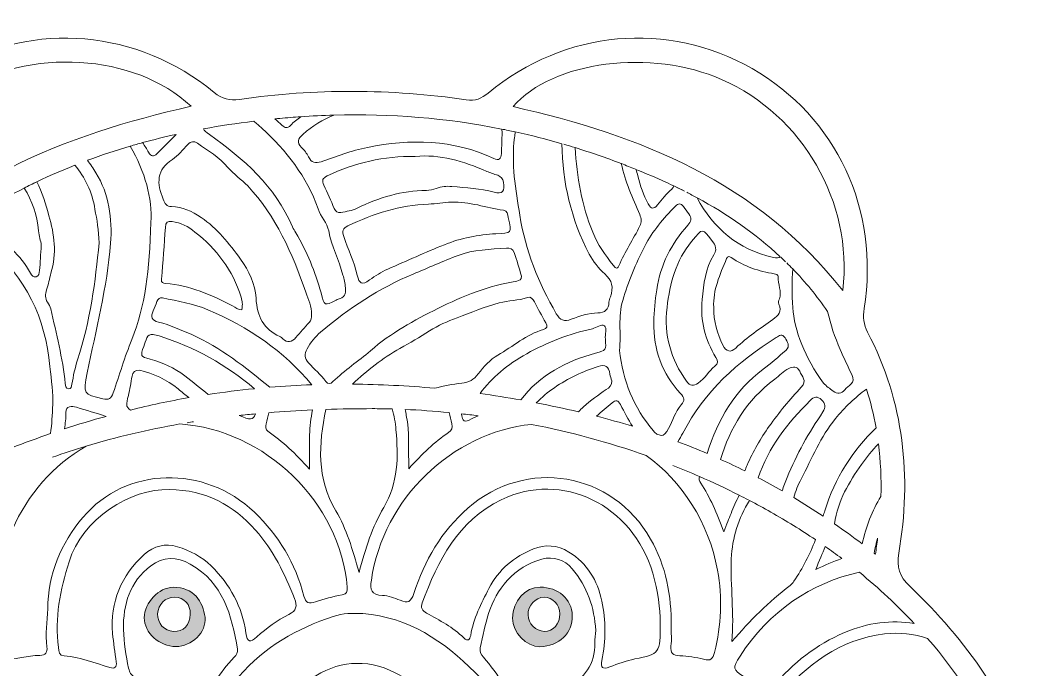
# Model space of a CAD drawing. Extents: x 55 to 1945, y -803 to -197.
# Drawn here: x 220.2 to 397.9, y -312.3 to -199 of the extents above; entities that cross this region are included whole.
import ezdxf

# ---------------------------------------------------------------- set-up
doc = ezdxf.new("R2010")
doc.units = 0
doc.header["$MEASUREMENT"] = 0
doc.layers.add('Layer 1', color=7, linetype='Continuous')

# ---------------------------------------------------------------- blocks, each defined once
blk = doc.blocks.new('block 3')
at = {"layer": 'Layer 1', "true_color": 0xffffff}
h = blk.add_hatch(color=7, dxfattribs=at)
h.dxf.hatch_style = 2
edge = h.paths.add_edge_path()
edge.add_spline(control_points=[(247.4, -308.26), (250.18, -308.22), (252.79, -305.77), (252.5, -303.16), (252.19, -300.41), (250.5, -297.88), (246.96, -297.92), (244.4, -297.95), (241.92, -300.57), (241.89, -303.24), (241.86, -305.81), (244.6, -308.3), (247.4, -308.26)], knot_values=[0, 0, 0, 0, 1, 1, 1, 2, 2, 2, 3, 3, 3, 4, 4, 4, 4], degree=3, periodic=1)
edge = h.paths.add_edge_path()
edge.add_spline(control_points=[(247.17, -299.66), (248.88, -299.7), (249.97, -300.87), (249.93, -302.62), (249.88, -304.52), (248.74, -305.68), (246.98, -305.62), (245.39, -305.57), (244.16, -304.2), (244.22, -302.55), (244.27, -300.91), (245.59, -299.63), (247.17, -299.66)], knot_values=[0, 0, 0, 0, 1, 1, 1, 2, 2, 2, 3, 3, 3, 4, 4, 4, 4], degree=3, periodic=1)
h = blk.add_hatch(color=7, dxfattribs=at)
h.dxf.hatch_style = 2
edge = h.paths.add_edge_path()
edge.add_spline(control_points=[(311, -297.9), (308.36, -297.92), (306.24, -300.3), (306.21, -303.29), (306.18, -305.76), (308.62, -308.32), (310.97, -308.28), (314.3, -308.22), (316.75, -305.89), (316.64, -302.87), (316.53, -299.95), (314.19, -297.88), (311, -297.9)], knot_values=[0, 0, 0, 0, 1, 1, 1, 2, 2, 2, 3, 3, 3, 4, 4, 4, 4], degree=3, periodic=1)
edge = h.paths.add_edge_path()
edge.add_spline(control_points=[(311.71, -305.61), (310.25, -305.59), (308.92, -304.22), (308.9, -302.73), (308.88, -301.09), (310.19, -299.67), (311.72, -299.66), (313.23, -299.66), (314.43, -300.91), (314.46, -302.54), (314.5, -304.28), (313.27, -305.64), (311.71, -305.61)], knot_values=[0, 0, 0, 0, 1, 1, 1, 2, 2, 2, 3, 3, 3, 4, 4, 4, 4], degree=3, periodic=1)
at = {"layer": 'Layer 1', "lineweight": 0}
for points, knots in [([(498.67, -614.17), (491.52, -605.34), (484.25, -596.6), (477.25, -587.65), (468.03, -575.87), (459.94, -563.44), (455.39, -548.97), (454.64, -546.59), (455.04, -545.17), (456.79, -543.52), (463.13, -537.54), (468.06, -530.56), (470.99, -522.26), (472.54, -517.85), (472.54, -517.7), (468.09, -516.1), (447.47, -508.67), (431.12, -495.84), (419.05, -477.52), (417.35, -474.94), (416.43, -472.36), (416.34, -469.24), (416.19, -464.06), (415.5, -458.9), (414.39, -453.83), (412.33, -444.41), (409.17, -435.55), (401.16, -429.34), (399.91, -428.37), (398.57, -427.52), (397.07, -426.48), (403.39, -422.32), (406.87, -416.56), (408.93, -409.85), (411.76, -400.6), (411.82, -391.11), (410.83, -381.63), (409.64, -370.2), (409.43, -370.19), (416.45, -360.97), (429.43, -343.9), (445.25, -330.9), (466.82, -326.33), (469.75, -325.7), (469.94, -324.18), (468.99, -321.74), (464.94, -311.27), (457.95, -303.78), (447.12, -300.29), (445.18, -299.66), (444.48, -298.74), (444.47, -296.79), (444.45, -292.92), (444.7, -289.07), (445.3, -285.25), (447.64, -270.16), (453.54, -256.26), (459.64, -242.42), (460.37, -240.74), (462.42, -238.72), (460.25, -237.09), (457.97, -235.38), (456.75, -238.11), (455.47, -239.33), (431.93, -261.76), (415.68, -288.89), (404.34, -319.15), (402.61, -323.77), (400.95, -328.41), (399.09, -333.48), (398.57, -332.3), (398.22, -331.63), (397.95, -330.93), (393.03, -318.16), (385.5, -307.11), (375.57, -297.75), (373.71, -296), (373.24, -294.41), (373.65, -291.99), (375.93, -278.57), (374.57, -265.61), (368.21, -253.39), (367.5, -252.03), (367.35, -250.77), (367.59, -249.29), (370.38, -232.06), (362.78, -215.83), (348.02, -207.4), (333.28, -198.98), (315.4, -200.6), (301.95, -211.66), (300.76, -212.64), (299.73, -213.07), (298.12, -212.84), (284.93, -210.92), (271.72, -210.87), (258.53, -212.78), (256.75, -213.03), (255.51, -212.73), (254.08, -211.55), (240.7, -200.56), (222.71, -199.03), (207.97, -207.5), (193.4, -215.87), (185.68, -232.48), (188.52, -249.52), (188.75, -250.91), (188.57, -252.07), (187.93, -253.3), (181.42, -265.72), (180.18, -278.92), (182.47, -292.55), (182.82, -294.68), (182.36, -295.96), (180.81, -297.42), (170.68, -306.92), (162.99, -318.1), (158.02, -331.11), (157.8, -331.71), (157.86, -332.67), (156.65, -332.88), (153.47, -323.8), (150.2, -314.81), (146.37, -306.04), (135.26, -280.56), (120.13, -257.86), (99.92, -238.66), (98.83, -237.62), (97.73, -235.65), (95.79, -236.99), (93.85, -238.32), (95.26, -239.98), (95.9, -241.4), (99.13, -248.54), (102.24, -255.72), (104.86, -263.11), (108.71, -273.97), (111.77, -284.98), (111.49, -296.67), (111.45, -298.54), (111.07, -299.59), (109.03, -300.24), (98.58, -303.57), (91.58, -310.65), (87.46, -320.7), (85.7, -324.99), (85.95, -325.53), (90.38, -326.55), (96.97, -328.06), (103.24, -330.44), (109.17, -333.69), (124.79, -342.26), (136.18, -355.12), (145.78, -369.8), (146.76, -371.29), (146.42, -372.78), (146.17, -374.27), (144.96, -381.82), (144.48, -389.41), (145, -397.03), (145.8, -408.59), (148.66, -419.25), (159.21, -426.67), (151.56, -430.74), (147.17, -436.91), (144.38, -444.38), (141.21, -452.84), (140.06, -461.68), (139.63, -470.64), (139.53, -472.8), (138.97, -474.65), (137.78, -476.5), (125.58, -495.46), (108.79, -508.64), (87.62, -516.21), (84.43, -517.35), (83.87, -518.83), (84.93, -521.85), (87.99, -530.48), (93.04, -537.73), (99.71, -543.88), (101.2, -545.26), (101.55, -546.49), (100.93, -548.49), (97.58, -559.25), (92.19, -568.94), (85.86, -578.17), (77.3, -590.66), (67.22, -601.96), (57.83, -613.8), (56.92, -614.95), (55.35, -616.11), (56.88, -617.77), (58.42, -619.43), (59.76, -617.93), (60.95, -617.14), (69.05, -611.79), (77.22, -606.54), (85.14, -600.93), (105.24, -586.7), (123.9, -570.95), (137.31, -549.86), (137.42, -549.69), (137.86, -549.72), (138.31, -549.62), (138.31, -550.41), (138.31, -551.06), (138.31, -551.72), (138.3, -571.82), (139, -591.89), (141.13, -611.87), (141.51, -615.39), (140.76, -618.2), (139.04, -621.19), (133.03, -631.61), (127.56, -642.31), (122.98, -653.44), (117.02, -667.92), (112.96, -682.84), (111.8, -698.52), (111.58, -701.49), (112.5, -703.03), (115.38, -703.74), (117.84, -704.34), (120.23, -705.27), (122.78, -705.36), (124.95, -705.44), (125.75, -706.05), (125.43, -708.54), (124.67, -714.45), (124.47, -720.4), (124.75, -726.38), (125.64, -744.86), (130.66, -762.45), (136.04, -779.97), (137.66, -785.24), (139.31, -790.5), (140.9, -795.78), (141.28, -797.07), (141.86, -798.14), (143.35, -797.91), (144.85, -797.67), (145.11, -796.44), (145.03, -795.12), (145, -794.68), (145.01, -794.24), (144.99, -793.8), (143.73, -761.32), (144.91, -728.92), (148.32, -696.61), (149.25, -687.76), (150.4, -678.94), (151.45, -670.11), (154.41, -676.7), (156.75, -683.33), (159.59, -689.75), (171.23, -716.11), (188.59, -737.28), (214.73, -750.45), (232.46, -759.38), (251.45, -763.36), (271.14, -764.57), (275.6, -764.84), (275.9, -764.64), (275.9, -760.23), (275.9, -672.93), (275.9, -585.63), (275.9, -498.33), (275.9, -493.33), (275.21, -488.44), (273.72, -483.66), (269.69, -470.67), (261.22, -461), (250.66, -452.95), (246.86, -450.06), (242.81, -447.49), (238.19, -444.3), (245.8, -445.89), (252.66, -447.01), (259.34, -448.8), (271.15, -451.97), (282.76, -452.94), (294.73, -449.23), (302.03, -446.97), (309.73, -445.99), (317.24, -444.44), (311.82, -448.36), (306.28, -451.94), (301.3, -456.29), (288.9, -467.11), (280.39, -480.1), (280.37, -497.08), (280.24, -585.04), (280.32, -673.01), (280.26, -760.97), (280.25, -764.23), (281.57, -764.89), (284.47, -764.66), (292.5, -764.03), (300.5, -763.19), (308.41, -761.6), (332.49, -756.77), (353.74, -746.54), (370.97, -728.72), (386.09, -713.09), (395.73, -694.27), (402.61, -673.86), (403.02, -672.64), (402.99, -671.11), (404.47, -670.09), (406.95, -687.51), (408.72, -704.73), (409.94, -722.01), (411.63, -746.04), (411.78, -770.09), (411.07, -794.15), (411.03, -795.62), (410.55, -797.58), (412.72, -797.89), (414.83, -798.19), (415, -796.24), (415.44, -794.8), (417.45, -788.26), (419.46, -781.73), (421.45, -775.19), (428.13, -753.23), (433.5, -731.1), (430.51, -707.84), (430.31, -706.32), (430.72, -705.61), (432.33, -705.5), (435.2, -705.32), (437.95, -704.49), (440.73, -703.77), (443.53, -703.04), (444.67, -701.67), (444.4, -698.62), (443.71, -690.79), (442.49, -683.08), (440.55, -675.47), (435.4, -655.29), (426.09, -636.92), (415.83, -618.98), (415.05, -617.61), (414.46, -616.33), (414.65, -614.65), (416.97, -593.68), (417.69, -572.62), (417.81, -551.53), (417.81, -550.78), (417.31, -549.8), (418.44, -549.17), (424.02, -558.15), (430.62, -566.26), (438.04, -573.71), (455.29, -591.06), (475.48, -604.51), (495.94, -617.6), (497.1, -618.34), (498.33, -619.07), (499.45, -617.65), (500.57, -616.24), (499.51, -615.21), (498.67, -614.17)], [0, 0, 0, 0, 1, 1, 1, 2, 2, 2, 3, 3, 3, 4, 4, 4, 5, 5, 5, 6, 6, 6, 7, 7, 7, 8, 8, 8, 9, 9, 9, 10, 10, 10, 11, 11, 11, 12, 12, 12, 13, 13, 13, 14, 14, 14, 15, 15, 15, 16, 16, 16, 17, 17, 17, 18, 18, 18, 19, 19, 19, 20, 20, 20, 21, 21, 21, 22, 22, 22, 23, 23, 23, 24, 24, 24, 25, 25, 25, 26, 26, 26, 27, 27, 27, 28, 28, 28, 29, 29, 29, 30, 30, 30, 31, 31, 31, 32, 32, 32, 33, 33, 33, 34, 34, 34, 35, 35, 35, 36, 36, 36, 37, 37, 37, 38, 38, 38, 39, 39, 39, 40, 40, 40, 41, 41, 41, 42, 42, 42, 43, 43, 43, 44, 44, 44, 45, 45, 45, 46, 46, 46, 47, 47, 47, 48, 48, 48, 49, 49, 49, 50, 50, 50, 51, 51, 51, 52, 52, 52, 53, 53, 53, 54, 54, 54, 55, 55, 55, 56, 56, 56, 57, 57, 57, 58, 58, 58, 59, 59, 59, 60, 60, 60, 61, 61, 61, 62, 62, 62, 63, 63, 63, 64, 64, 64, 65, 65, 65, 66, 66, 66, 67, 67, 67, 68, 68, 68, 69, 69, 69, 70, 70, 70, 71, 71, 71, 72, 72, 72, 73, 73, 73, 74, 74, 74, 75, 75, 75, 76, 76, 76, 77, 77, 77, 78, 78, 78, 79, 79, 79, 80, 80, 80, 81, 81, 81, 82, 82, 82, 83, 83, 83, 84, 84, 84, 85, 85, 85, 86, 86, 86, 87, 87, 87, 88, 88, 88, 89, 89, 89, 90, 90, 90, 91, 91, 91, 92, 92, 92, 93, 93, 93, 94, 94, 94, 95, 95, 95, 96, 96, 96, 97, 97, 97, 98, 98, 98, 99, 99, 99, 100, 100, 100, 101, 101, 101, 102, 102, 102, 103, 103, 103, 104, 104, 104, 105, 105, 105, 106, 106, 106, 107, 107, 107, 108, 108, 108, 109, 109, 109, 110, 110, 110, 111, 111, 111, 112, 112, 112, 113, 113, 113, 114, 114, 114, 115, 115, 115, 116, 116, 116, 117, 117, 117, 118, 118, 118, 119, 119, 119, 120, 120, 120, 121, 121, 121, 121]), ([(209.32, -211.47), (221.82, -203.66), (240.15, -204.69), (250.06, -213.98), (227.79, -219), (207.33, -227.07), (192.62, -245.6), (189.33, -235.21), (197.36, -218.94), (209.32, -211.47)], [0, 0, 0, 0, 1, 1, 1, 2, 2, 2, 3, 3, 3, 3]), ([(342.79, -209.33), (356.8, -215.52), (365.68, -230.59), (363.87, -246.11), (348.86, -227.17), (328.47, -219.03), (306.29, -214.04), (313.2, -206.04), (330.45, -203.88), (342.79, -209.33)], [0, 0, 0, 0, 1, 1, 1, 2, 2, 2, 3, 3, 3, 3]), ([(261.04, -216.58), (261.52, -216.97), (261.98, -217.37), (262.42, -217.79), (266.66, -221.72), (270.25, -226.16), (272.23, -231.85), (272.71, -233.22), (273.85, -234.37), (274.09, -235.71), (274.59, -238.43), (275.88, -240.81), (276.58, -243.42), (276.78, -244.14), (277.01, -244.84), (277, -245.65), (277.17, -246.7), (276.82, -247.42), (275.73, -247.64), (275.61, -247.66), (275.5, -247.74), (275.38, -247.8), (273.34, -248.84), (273.36, -248.84), (272.75, -246.55), (271.76, -242.83), (270.29, -239.33), (268.35, -236.05), (268.16, -235.71), (267.92, -235.38), (267.77, -235.02), (264.73, -227.87), (259.22, -223.15), (253.26, -218.89), (252.67, -218.47), (252.34, -218.2), (252.25, -217.91), (255.16, -217.38), (258.09, -216.94), (261.04, -216.58)], [0, 0, 0, 0, 1, 1, 1, 2, 2, 2, 3, 3, 3, 4, 4, 4, 5, 5, 5, 6, 6, 6, 7, 7, 7, 8, 8, 8, 9, 9, 9, 10, 10, 10, 11, 11, 11, 12, 12, 12, 13, 13, 13, 13]), ([(265.58, -216.08), (266.8, -215.97), (268.01, -215.87), (269.23, -215.79), (268.59, -216.24), (267.97, -216.73), (267.43, -217.31), (266.9, -217.88), (266.45, -217.79), (265.92, -217.29), (265.53, -216.91), (265.12, -216.54), (264.71, -216.17), (265, -216.14), (265.29, -216.11), (265.58, -216.08)], [0, 0, 0, 0, 1, 1, 1, 2, 2, 2, 3, 3, 3, 4, 4, 4, 5, 5, 5, 5]), ([(304.29, -217.94), (304.35, -218.11), (304.38, -218.31), (304.37, -218.53), (304.34, -219.76), (304.32, -221), (304.26, -222.23), (304.21, -223.13), (303.82, -223.53), (302.93, -223.11), (295.79, -219.72), (288.38, -219.64), (280.85, -221.15), (278.07, -221.71), (275.43, -222.72), (272.76, -223.64), (271.77, -223.98), (271.09, -223.86), (270.58, -222.8), (270.29, -222.18), (269.82, -221.63), (269.35, -221.14), (268.5, -220.24), (268.72, -219.65), (269.58, -218.88), (271.26, -217.4), (273.07, -216.3), (275, -215.51), (284.93, -215.23), (294.7, -216.03), (304.29, -217.94)], [0, 0, 0, 0, 1, 1, 1, 2, 2, 2, 3, 3, 3, 4, 4, 4, 5, 5, 5, 6, 6, 6, 7, 7, 7, 8, 8, 8, 9, 9, 9, 10, 10, 10, 10]), ([(275, -215.51), (273.08, -215.56), (271.16, -215.65), (269.23, -215.79), (271.16, -215.65), (273.08, -215.56), (275, -215.51)], [0, 0, 0, 0, 1, 1, 1, 2, 2, 2, 2]), ([(306.58, -218.42), (305.82, -218.25), (305.06, -218.09), (304.29, -217.94), (305.06, -218.09), (305.82, -218.25), (306.58, -218.42)], [0, 0, 0, 0, 1, 1, 1, 2, 2, 2, 2]), ([(314.82, -220.51), (314.94, -227.23), (316.37, -233.68), (319.6, -239.76), (320.3, -241.08), (321.2, -242.23), (322.3, -243.22), (323.62, -244.4), (323.86, -245.51), (323.28, -247.25), (323.18, -247.54), (323.05, -247.83), (323.04, -248.13), (323.01, -249.48), (322.3, -249.99), (321.1, -250.03), (319.48, -250.07), (317.95, -250.58), (316.45, -251.15), (315.26, -251.6), (314.48, -251.32), (313.83, -250.17), (310.77, -244.82), (308.46, -239.17), (307.47, -232.99), (306.74, -228.5), (305.95, -223.92), (306.55, -219.44), (306.59, -219.11), (306.64, -218.78), (306.68, -218.44), (309.41, -219.04), (312.12, -219.73), (314.82, -220.51)], [0, 0, 0, 0, 1, 1, 1, 2, 2, 2, 3, 3, 3, 4, 4, 4, 5, 5, 5, 6, 6, 6, 7, 7, 7, 8, 8, 8, 9, 9, 9, 10, 10, 10, 11, 11, 11, 11]), ([(244.12, -222.22), (243.5, -222.83), (243.07, -222.81), (242.65, -222), (242.36, -221.43), (241.95, -220.87), (241.6, -220.32), (243.55, -219.79), (245.5, -219.31), (247.47, -218.87), (246.37, -220), (245.25, -221.11), (244.12, -222.22)], [0, 0, 0, 0, 1, 1, 1, 2, 2, 2, 3, 3, 3, 4, 4, 4, 4]), ([(249.48, -220.63), (250.02, -220.08), (250.57, -219.99), (251.18, -220.43), (253.01, -221.75), (255, -222.85), (256.49, -224.64), (257.52, -225.87), (258.85, -226.71), (259.95, -227.88), (264.89, -233.15), (267.75, -239.63), (270.11, -246.43), (270.55, -247.71), (271.14, -248.95), (271.12, -250.3), (271.17, -250.88), (271.01, -251.32), (270.68, -251.7), (269.91, -252.57), (269.14, -253.45), (268.37, -254.33), (267.67, -255.13), (266.91, -255.32), (266.07, -254.54), (265.92, -254.39), (265.75, -254.23), (265.56, -254.15), (262.73, -252.89), (261.59, -250.73), (261.4, -247.42), (261.26, -245.05), (260.16, -242.62), (258.71, -240.64), (256.72, -237.92), (254.61, -235.27), (251.81, -233.37), (250.22, -232.29), (248.55, -231.5), (246.65, -231.47), (245.76, -231.46), (245.5, -230.99), (245.18, -230.2), (244.07, -227.41), (243.97, -225.04), (246.82, -223.25), (247.84, -222.61), (248.62, -221.54), (249.48, -220.63)], [0, 0, 0, 0, 1, 1, 1, 2, 2, 2, 3, 3, 3, 4, 4, 4, 5, 5, 5, 6, 6, 6, 7, 7, 7, 8, 8, 8, 9, 9, 9, 10, 10, 10, 11, 11, 11, 12, 12, 12, 13, 13, 13, 14, 14, 14, 15, 15, 15, 16, 16, 16, 16]), ([(243.04, -234.24), (242.86, -242.68), (242.02, -248.8), (239.71, -254.66), (238.51, -257.72), (237.5, -260.87), (236.47, -264), (236.13, -265.02), (235.63, -265.25), (234.67, -265.02), (231.2, -264.19), (231.19, -264.21), (231.93, -260.52), (233.42, -253), (235.42, -245.57), (236, -237.89), (236.33, -233.57), (235.76, -229.3), (233.42, -225.56), (232.96, -224.82), (232.47, -224.1), (231.97, -223.4), (234.43, -222.49), (236.91, -221.66), (239.43, -220.93), (242.03, -225.4), (243.31, -230.08), (243.04, -234.24)], [0, 0, 0, 0, 1, 1, 1, 2, 2, 2, 3, 3, 3, 4, 4, 4, 5, 5, 5, 6, 6, 6, 7, 7, 7, 8, 8, 8, 9, 9, 9, 9]), ([(239.43, -220.93), (240.15, -220.72), (240.87, -220.52), (241.59, -220.32), (240.87, -220.52), (240.15, -220.72), (239.43, -220.93)], [0, 0, 0, 0, 1, 1, 1, 2, 2, 2, 2]), ([(315.18, -220.61), (315.83, -220.8), (316.48, -220.99), (317.12, -221.19), (316.48, -220.99), (315.83, -220.8), (315.18, -220.61)], [0, 0, 0, 0, 1, 1, 1, 2, 2, 2, 2]), ([(328.41, -232.88), (328.71, -233.62), (328.79, -234.16), (328.44, -234.85), (327.28, -237.2), (325.8, -239.35), (324.78, -241.79), (324.42, -242.66), (324.06, -242.03), (323.8, -241.7), (322.38, -239.95), (321.05, -238.09), (320.2, -235.97), (318.31, -231.24), (317.44, -226.27), (317.13, -221.19), (319.83, -222.03), (322.52, -222.96), (325.19, -223.98), (325.81, -227.1), (327.19, -229.97), (328.41, -232.88)], [0, 0, 0, 0, 1, 1, 1, 2, 2, 2, 3, 3, 3, 4, 4, 4, 5, 5, 5, 6, 6, 6, 7, 7, 7, 7]), ([(276.23, -232.5), (275.64, -232.63), (275.3, -232.39), (275.05, -231.81), (274.48, -230.44), (273.89, -229.07), (273.24, -227.74), (272.84, -226.91), (273.04, -226.52), (273.83, -226.14), (278.64, -223.8), (283.69, -222.69), (289.22, -222.71), (293.45, -222.33), (297.63, -223.54), (301.7, -225.33), (302.32, -225.6), (302.97, -225.81), (303.61, -226.02), (304.19, -226.21), (304.5, -226.61), (304.62, -227.24), (304.91, -228.8), (304.43, -229.35), (302.97, -228.96), (300.55, -228.32), (298.08, -228.18), (295.61, -227.97), (294.68, -227.89), (293.78, -227.97), (292.89, -228.32), (292.35, -228.53), (291.74, -228.66), (291.16, -228.66), (286.89, -228.7), (282.88, -229.87), (279.04, -231.78), (278.15, -232.22), (277.18, -232.3), (276.23, -232.5)], [0, 0, 0, 0, 1, 1, 1, 2, 2, 2, 3, 3, 3, 4, 4, 4, 5, 5, 5, 6, 6, 6, 7, 7, 7, 8, 8, 8, 9, 9, 9, 10, 10, 10, 11, 11, 11, 12, 12, 12, 13, 13, 13, 13]), ([(229.79, -224.24), (231.52, -226.38), (232.78, -228.88), (233.28, -231.96), (233.58, -233.79), (233.99, -235.59), (233.99, -237.81), (233.39, -244.52), (232.41, -251.49), (230.24, -258.23), (229.79, -259.61), (229.5, -261.04), (229.24, -262.47), (229.17, -262.84), (229.19, -263.35), (228.63, -263.27), (228.16, -263.21), (228.14, -262.78), (228.09, -262.36), (227.63, -257.94), (226.54, -253.64), (225.55, -249.33), (225.46, -248.92), (225.21, -248.53), (224.98, -248.16), (224.56, -247.47), (224.54, -246.76), (224.83, -246.02), (225.2, -245.07), (225.3, -244.04), (225.59, -243.09), (226.63, -239.69), (226.18, -236.25), (225.24, -233.07), (224.65, -231.08), (224.11, -229), (223.13, -227.15), (222.4, -227.51), (221.66, -227.87), (220.94, -228.24), (222.25, -230.49), (223.18, -232.92), (223.43, -235.7), (223.51, -236.62), (223.79, -237.51), (223.91, -238.14), (223.8, -239.84), (223.71, -241.25), (223.6, -242.66), (223.57, -243.11), (223.47, -243.59), (223.01, -243.74), (222.51, -243.9), (222.25, -243.48), (222.03, -243.1), (220.25, -239.94), (217.69, -237.65), (214.67, -235.89), (213.49, -235.2), (212.62, -234.38), (212.37, -233.21), (213.07, -232.75), (213.79, -232.29), (214.52, -231.84), (219.45, -228.82), (224.55, -226.31), (229.79, -224.24)], [0, 0, 0, 0, 1, 1, 1, 2, 2, 2, 3, 3, 3, 4, 4, 4, 5, 5, 5, 6, 6, 6, 7, 7, 7, 8, 8, 8, 9, 9, 9, 10, 10, 10, 11, 11, 11, 12, 12, 12, 13, 13, 13, 14, 14, 14, 15, 15, 15, 16, 16, 16, 17, 17, 17, 18, 18, 18, 19, 19, 19, 20, 20, 20, 21, 21, 21, 22, 22, 22, 22]), ([(325.2, -223.98), (326.02, -224.3), (326.85, -224.62), (327.68, -224.96), (326.85, -224.62), (326.02, -224.3), (325.2, -223.98)], [0, 0, 0, 0, 1, 1, 1, 2, 2, 2, 2]), ([(334.34, -227.87), (334.29, -228.07), (334.19, -228.25), (333.99, -228.41), (333.04, -229.22), (332.31, -230.25), (331.49, -231.19), (330.83, -231.95), (330.41, -231.98), (329.9, -231.01), (329.08, -229.46), (328.47, -227.83), (328.07, -226.1), (327.99, -225.72), (327.87, -225.35), (327.74, -224.99), (329.49, -225.7), (331.24, -226.44), (332.98, -227.23), (334.07, -227.73), (335.14, -228.25), (336.2, -228.78), (335.58, -228.47), (334.97, -228.17), (334.34, -227.87)], [0, 0, 0, 0, 1, 1, 1, 2, 2, 2, 3, 3, 3, 4, 4, 4, 5, 5, 5, 6, 6, 6, 7, 7, 7, 8, 8, 8, 8]), ([(336.61, -228.99), (337.21, -229.3), (337.82, -229.61), (338.42, -229.94), (337.82, -229.61), (337.21, -229.3), (336.61, -228.99)], [0, 0, 0, 0, 1, 1, 1, 2, 2, 2, 2]), ([(277.44, -234.84), (281.92, -232.71), (286.54, -231.2), (291.51, -231.05), (292.85, -231), (294.19, -230.8), (295.53, -230.68), (298.65, -230.62), (301.6, -231.65), (304.63, -232.11), (305.37, -232.22), (305.32, -232.85), (305.46, -233.41), (306.14, -236.15), (306, -236.11), (303.3, -236.23), (300.22, -236.37), (297.19, -236.98), (294.31, -238.13), (290.97, -239.46), (287.7, -240.96), (284.4, -242.41), (283.27, -242.9), (282.23, -243.55), (281.22, -244.29), (279.92, -245.23), (279.43, -245), (279.07, -243.42), (278.54, -241.08), (277.46, -238.96), (276.72, -236.71), (276.41, -235.76), (276.55, -235.26), (277.44, -234.84)], [0, 0, 0, 0, 1, 1, 1, 2, 2, 2, 3, 3, 3, 4, 4, 4, 5, 5, 5, 6, 6, 6, 7, 7, 7, 8, 8, 8, 9, 9, 9, 10, 10, 10, 11, 11, 11, 11]), ([(325.44, -247.87), (326.4, -244.57), (327.73, -241.45), (329.29, -238.4), (330.67, -235.7), (332.57, -233.54), (334.61, -231.44), (335.14, -230.89), (335.6, -230.84), (336.08, -231.49), (336.38, -231.91), (336.71, -232.32), (337, -232.75), (337.49, -233.47), (337.4, -234.07), (336.8, -234.74), (333.94, -237.91), (332.05, -241.59), (331.38, -245.98), (331.09, -247.86), (330.92, -249.73), (330.87, -251.63), (330.75, -256.49), (332.35, -260.64), (335.55, -264.09), (336.23, -264.81), (336.31, -265.33), (335.66, -266.08), (334.62, -267.28), (334.16, -268.83), (333.44, -270.23), (333.04, -271.02), (332.61, -271.43), (332.14, -271.45), (332.14, -271.45), (332.14, -271.45), (332.14, -271.45), (331.9, -271.37), (331.66, -271.28), (331.41, -271.2), (331.21, -271.06), (331.01, -270.87), (330.79, -270.62), (327.35, -266.58), (325.43, -261.81), (324.89, -256.57), (325.17, -253.58), (324.61, -250.69), (325.44, -247.87)], [0, 0, 0, 0, 1, 1, 1, 2, 2, 2, 3, 3, 3, 4, 4, 4, 5, 5, 5, 6, 6, 6, 7, 7, 7, 8, 8, 8, 9, 9, 9, 10, 10, 10, 11, 11, 11, 12, 12, 12, 13, 13, 13, 14, 14, 14, 15, 15, 15, 16, 16, 16, 16]), ([(351.75, -240.36), (345.57, -238.97), (341.31, -235.24), (338.42, -229.94), (343.72, -232.8), (348.61, -236.19), (352.94, -240.22), (352.7, -240.45), (352.31, -240.48), (351.75, -240.36)], [0, 0, 0, 0, 1, 1, 1, 2, 2, 2, 3, 3, 3, 3]), ([(244.89, -244.13), (245.15, -241.13), (245.4, -238.12), (245.57, -235.11), (245.62, -234.19), (245.97, -234), (246.74, -234.09), (248.26, -234.28), (249.55, -234.98), (250.74, -235.92), (254.49, -238.87), (257.34, -242.54), (258.79, -247.3), (259.05, -248.16), (259.08, -248.35), (258.91, -249.5), (258.29, -249.48), (257.81, -249.08), (257.3, -248.81), (253.6, -246.87), (249.81, -245.24), (245.63, -244.88), (245.18, -244.84), (244.83, -244.82), (244.89, -244.13)], [0, 0, 0, 0, 1, 1, 1, 2, 2, 2, 3, 3, 3, 4, 4, 4, 5, 5, 5, 6, 6, 6, 7, 7, 7, 8, 8, 8, 8]), ([(341.31, -237.8), (341.57, -238.13), (341.59, -238.53), (341.7, -239.03), (341.61, -239.26), (341.53, -239.62), (341.35, -239.9), (339.83, -242.27), (339.61, -244.98), (339.33, -247.72), (338.95, -251.42), (339.84, -254.72), (341.71, -257.79), (342.1, -258.44), (342.11, -258.85), (341.52, -259.35), (340.47, -260.23), (339.78, -261.5), (338.63, -262.29), (337.82, -262.86), (337.18, -262.81), (336.58, -261.96), (333.86, -258.13), (332.6, -253.93), (333.18, -249.08), (333.69, -244.82), (334.73, -240.85), (337.46, -237.56), (339.54, -235.04), (339.22, -235.15), (341.31, -237.8)], [0, 0, 0, 0, 1, 1, 1, 2, 2, 2, 3, 3, 3, 4, 4, 4, 5, 5, 5, 6, 6, 6, 7, 7, 7, 8, 8, 8, 9, 9, 9, 10, 10, 10, 10]), ([(217.41, -254.41), (216.63, -251.05), (214.79, -248.17), (212.59, -245.59), (211.89, -244.76), (211.22, -243.91), (210.51, -243.1), (210.15, -242.7), (210.22, -242.31), (210.38, -241.88), (210.85, -240.69), (211.19, -239.47), (211.27, -238.17), (211.33, -237.26), (211.84, -236.95), (212.67, -237.24), (213.44, -237.5), (214.07, -237.96), (214.71, -238.49), (221.24, -243.79), (224.61, -250.85), (225.41, -259.39), (225.63, -261.8), (226.05, -264.2), (225.9, -266.02), (225.86, -267.79), (225.73, -269.47), (225.52, -271.09), (223.26, -271.87), (221.01, -272.7), (218.76, -273.59), (219.48, -267.14), (218.89, -260.74), (217.41, -254.41)], [0, 0, 0, 0, 1, 1, 1, 2, 2, 2, 3, 3, 3, 4, 4, 4, 5, 5, 5, 6, 6, 6, 7, 7, 7, 8, 8, 8, 9, 9, 9, 10, 10, 10, 11, 11, 11, 11]), ([(288.84, -243.26), (291.46, -242.18), (294.04, -241), (296.69, -240), (299.43, -238.97), (302.29, -238.94), (305.13, -238.71), (305.72, -238.67), (306.28, -238.89), (306.48, -239.48), (306.96, -240.85), (307.34, -242.25), (307.76, -243.63), (307.79, -244.27), (307.39, -244.4), (306.95, -244.48), (302.1, -245.27), (297.51, -247.09), (293.15, -249.26), (289.05, -251.31), (284.95, -253.54), (281.39, -256.64), (279.26, -258.5), (276.86, -260), (274.84, -262.01), (274.39, -262.46), (273.96, -262.55), (273.57, -262), (272.7, -260.79), (271.59, -259.83), (270.58, -258.77), (269.83, -257.98), (269.79, -257.21), (270.31, -256.29), (270.94, -255.17), (271.73, -254.2), (272.68, -253.39), (277.63, -249.23), (282.91, -245.7), (288.84, -243.26)], [0, 0, 0, 0, 1, 1, 1, 2, 2, 2, 3, 3, 3, 4, 4, 4, 5, 5, 5, 6, 6, 6, 7, 7, 7, 8, 8, 8, 9, 9, 9, 10, 10, 10, 11, 11, 11, 12, 12, 12, 13, 13, 13, 13]), ([(352.79, -247.59), (352.68, -247.89), (352.55, -248.22), (352.68, -248.49), (353.35, -249.82), (352.59, -250.51), (351.67, -251.17), (349.47, -252.77), (347.18, -254.24), (345.18, -256.16), (344.27, -257.04), (343.54, -256.83), (342.94, -255.66), (341.93, -253.66), (341.31, -251.53), (341.33, -249.04), (341.18, -246.08), (342.42, -243.32), (343.58, -240.54), (343.78, -240.06), (344.09, -240.16), (344.39, -240.37), (346.69, -241.93), (349.22, -242.79), (351.91, -243.2), (352.21, -243.25), (352.6, -243.37), (352.57, -243.7), (352.47, -245.02), (353.31, -246.27), (352.79, -247.59)], [0, 0, 0, 0, 1, 1, 1, 2, 2, 2, 3, 3, 3, 4, 4, 4, 5, 5, 5, 6, 6, 6, 7, 7, 7, 8, 8, 8, 9, 9, 9, 10, 10, 10, 10]), ([(353.03, -240.31), (353.31, -240.57), (353.59, -240.83), (353.87, -241.1), (353.59, -240.83), (353.31, -240.57), (353.03, -240.31)], [0, 0, 0, 0, 1, 1, 1, 2, 2, 2, 2]), ([(354.09, -241.32), (354.44, -241.66), (354.78, -242), (355.12, -242.35), (354.78, -242), (354.44, -241.66), (354.09, -241.32)], [0, 0, 0, 0, 1, 1, 1, 2, 2, 2, 2]), ([(363.41, -256.4), (364.06, -257.89), (364.74, -259.36), (365.45, -260.81), (366.19, -262.32), (364.83, -262.69), (364.2, -263.44), (363.63, -264.12), (362.93, -264.29), (362.19, -263.69), (361.62, -263.24), (360.97, -262.84), (360.53, -262.27), (357.24, -257.94), (355.44, -252.98), (355.12, -249.13), (354.99, -246.69), (354.99, -244.45), (355.12, -242.35), (357.32, -244.62), (359.36, -247.09), (361.21, -249.77), (361.73, -252.04), (362.49, -254.26), (363.41, -256.4)], [0, 0, 0, 0, 1, 1, 1, 2, 2, 2, 3, 3, 3, 4, 4, 4, 5, 5, 5, 6, 6, 6, 7, 7, 7, 8, 8, 8, 8]), ([(245.08, -247.41), (247.75, -247.99), (250.48, -248.39), (253.01, -249.48), (260.03, -252.5), (266.25, -256.64), (271.15, -262.57), (271.15, -262.57), (271.15, -262.57), (271.15, -262.57), (268.7, -262.66), (266.25, -262.81), (263.81, -263.01), (259.55, -259.5), (255.23, -256.08), (250.19, -253.83), (248.29, -252.98), (246.38, -252.16), (244.38, -251.64), (243.17, -251.33), (242.98, -250.73), (243.47, -249.65), (243.71, -249.14), (243.89, -248.6), (244.09, -248.06), (244.27, -247.58), (244.59, -247.38), (245.08, -247.41)], [0, 0, 0, 0, 1, 1, 1, 2, 2, 2, 3, 3, 3, 4, 4, 4, 5, 5, 5, 6, 6, 6, 7, 7, 7, 8, 8, 8, 9, 9, 9, 9]), ([(311.58, -252.91), (308.65, -253.84), (306.27, -255.88), (303.63, -257.39), (302.28, -258.17), (301.19, -259.42), (300.21, -260.69), (299.45, -261.68), (298.56, -262.19), (297.33, -262.31), (295.73, -262.48), (294.17, -262.78), (292.64, -263.19), (292.64, -263.19), (292.64, -263.19), (292.64, -263.19), (287.83, -262.75), (283.03, -262.5), (278.25, -262.47), (278.25, -262.47), (278.25, -262.47), (278.25, -262.47), (280.79, -260.08), (283.49, -257.92), (286.54, -256.23), (288.28, -255.26), (290.01, -254.26), (291.7, -253.18), (293.21, -252.2), (294.82, -251.49), (296.5, -250.9), (298.96, -250.04), (301.33, -248.94), (303.87, -248.28), (305.51, -247.85), (307.21, -247.92), (308.81, -247.33), (309.38, -247.13), (309.74, -247.6), (310.01, -248.08), (310.67, -249.31), (311.29, -250.56), (311.99, -251.76), (312.38, -252.41), (312.21, -252.71), (311.58, -252.91)], [0, 0, 0, 0, 1, 1, 1, 2, 2, 2, 3, 3, 3, 4, 4, 4, 5, 5, 5, 6, 6, 6, 7, 7, 7, 8, 8, 8, 9, 9, 9, 10, 10, 10, 11, 11, 11, 12, 12, 12, 13, 13, 13, 14, 14, 14, 15, 15, 15, 15]), ([(322.41, -254.59), (322.57, -256.55), (322.56, -256.55), (320.71, -257.06), (315.59, -258.45), (310.96, -260.85), (307.64, -265.22), (305.27, -264.8), (302.9, -264.43), (300.53, -264.1), (302.58, -261.33), (305.31, -259.02), (308.68, -257.16), (312.29, -255.16), (316.11, -253.65), (320.14, -252.81), (320.87, -252.65), (321.72, -251.88), (322.23, -252.3), (322.74, -252.71), (322.34, -253.8), (322.41, -254.59)], [0, 0, 0, 0, 1, 1, 1, 2, 2, 2, 3, 3, 3, 4, 4, 4, 5, 5, 5, 6, 6, 6, 7, 7, 7, 7]), ([(243.44, -253.79), (243.74, -253.86), (244.12, -253.93), (244.48, -254.04), (250.66, -256.01), (256.21, -259.09), (261.12, -263.26), (258.43, -263.53), (255.74, -263.86), (253.06, -264.27), (251.73, -263.15), (250.35, -262.07), (248.95, -261.01), (247.16, -259.64), (245.09, -258.69), (242.91, -258.1), (241.22, -257.64), (241.18, -257.55), (241.8, -255.87), (241.98, -255.37), (242.15, -254.87), (242.36, -254.4), (242.56, -253.96), (242.88, -253.71), (243.44, -253.79)], [0, 0, 0, 0, 1, 1, 1, 2, 2, 2, 3, 3, 3, 4, 4, 4, 5, 5, 5, 6, 6, 6, 7, 7, 7, 8, 8, 8, 8]), ([(352.26, -254.33), (352.77, -254.01), (353.31, -253.6), (353.78, -254.36), (354.22, -255.06), (354.75, -255.84), (353.91, -256.59), (352.62, -257.72), (351.31, -258.84), (349.95, -259.87), (345.04, -263.57), (342.05, -268.6), (340.2, -274.57), (340.2, -274.57), (340.2, -274.57), (340.2, -274.57), (338.5, -273.85), (336.78, -273.16), (335.05, -272.51), (335.05, -272.51), (335.05, -272.51), (335.05, -272.51), (335.36, -272.02), (335.67, -271.52), (335.94, -271.01), (339.72, -263.65), (345.57, -258.54), (352.26, -254.33)], [0, 0, 0, 0, 1, 1, 1, 2, 2, 2, 3, 3, 3, 4, 4, 4, 5, 5, 5, 6, 6, 6, 7, 7, 7, 8, 8, 8, 9, 9, 9, 9]), ([(322.57, -263.41), (321.19, -264.35), (319.82, -265.29), (318.59, -266.43), (318.29, -266.71), (318, -267), (317.71, -267.29), (315.25, -266.72), (312.79, -266.2), (310.34, -265.73), (310.34, -265.73), (310.34, -265.73), (310.35, -265.73), (311.29, -264.73), (312.36, -263.87), (313.51, -263.08), (315.88, -261.45), (318.44, -260.27), (321.14, -259.38), (322.37, -258.97), (323.03, -259.33), (323.19, -260.7), (323.24, -261.13), (323.42, -261.55), (323.51, -261.88), (323.56, -262.72), (323.07, -263.08), (322.57, -263.41)], [0, 0, 0, 0, 1, 1, 1, 2, 2, 2, 3, 3, 3, 4, 4, 4, 5, 5, 5, 6, 6, 6, 7, 7, 7, 8, 8, 8, 9, 9, 9, 9]), ([(347.15, -276.61), (347.01, -276.94), (346.88, -277.27), (346.77, -277.6), (345.37, -276.91), (343.96, -276.24), (342.53, -275.6), (344.16, -270.12), (347.05, -265.31), (351.98, -261.6), (352.79, -260.98), (353.49, -260.2), (354.43, -259.75), (355.18, -259.39), (355.89, -259.26), (356.34, -260.22), (356.75, -261.11), (357.69, -261.86), (356.62, -263), (354.62, -265.14), (352.73, -267.4), (351.03, -269.82), (349.52, -271.95), (348.21, -274.2), (347.15, -276.61)], [0, 0, 0, 0, 1, 1, 1, 2, 2, 2, 3, 3, 3, 4, 4, 4, 5, 5, 5, 6, 6, 6, 7, 7, 7, 8, 8, 8, 8]), ([(247.8, -263.31), (248.42, -263.82), (249.06, -264.32), (249.69, -264.82), (249.69, -264.82), (249.7, -264.82), (249.7, -264.82), (246.28, -265.42), (242.86, -266.14), (239.46, -266.98), (239.46, -266.98), (239.46, -266.98), (239.46, -266.98), (238.6, -266.37), (238.73, -266.03), (239.12, -264.45), (239.4, -263.34), (239.55, -262.2), (239.76, -261.07), (239.89, -260.36), (240.27, -259.98), (241.04, -260.02), (243.48, -260.59), (245.78, -261.65), (247.8, -263.31)], [0, 0, 0, 0, 1, 1, 1, 2, 2, 2, 3, 3, 3, 4, 4, 4, 5, 5, 5, 6, 6, 6, 7, 7, 7, 8, 8, 8, 8]), ([(353.29, -281.08), (351.9, -280.29), (350.5, -279.53), (349.1, -278.79), (349.1, -278.79), (349.1, -278.8), (349.1, -278.8), (350.85, -273.53), (354.23, -269.25), (358.19, -265.31), (358.81, -264.69), (359.47, -264.5), (360.18, -265.2), (360.85, -265.84), (360.92, -266.52), (360.4, -267.31), (357.99, -270.93), (355.77, -274.67), (354.15, -278.78), (353.85, -279.54), (353.53, -280.3), (353.29, -281.08)], [0, 0, 0, 0, 1, 1, 1, 2, 2, 2, 3, 3, 3, 4, 4, 4, 5, 5, 5, 6, 6, 6, 7, 7, 7, 7]), ([(369.68, -270.08), (365.56, -274.05), (362.5, -278.84), (360.72, -284.59), (360.63, -284.9), (360.54, -285.21), (360.47, -285.52), (358.77, -284.39), (357.05, -283.31), (355.31, -282.27), (355.32, -282.27), (355.32, -282.27), (355.32, -282.27), (355.64, -281.16), (356.05, -280.08), (356.6, -279.03), (358.47, -275.43), (359.99, -271.63), (362.59, -268.48), (364.21, -266.5), (366, -264.78), (368, -263.34), (368.72, -265.56), (369.28, -267.8), (369.68, -270.08)], [0, 0, 0, 0, 1, 1, 1, 2, 2, 2, 3, 3, 3, 4, 4, 4, 5, 5, 5, 6, 6, 6, 7, 7, 7, 8, 8, 8, 8]), ([(227.94, -270.28), (228.09, -269.34), (228.22, -268.39), (228.2, -267.4), (228.17, -266.22), (229.27, -266.25), (230.03, -266.5), (231.74, -267.06), (233.5, -267.49), (235.21, -268.09), (235.21, -268.09), (235.21, -268.09), (235.21, -268.09), (232.78, -268.75), (230.36, -269.49), (227.94, -270.28)], [0, 0, 0, 0, 1, 1, 1, 2, 2, 2, 3, 3, 3, 4, 4, 4, 5, 5, 5, 5]), ([(325.04, -266.04), (325.71, -267.33), (326.4, -268.61), (327.17, -269.82), (325.09, -269.18), (322.98, -268.59), (320.84, -268.05), (321.76, -267.29), (322.68, -266.52), (323.59, -265.74), (324.23, -265.18), (324.62, -265.22), (325.04, -266.04)], [0, 0, 0, 0, 1, 1, 1, 2, 2, 2, 3, 3, 3, 4, 4, 4, 4]), ([(261.34, -267.65), (260.87, -268.82), (260.33, -268.71), (258.45, -267.94), (259.41, -267.84), (260.37, -267.74), (261.34, -267.65)], [0, 0, 0, 0, 1, 1, 1, 2, 2, 2, 2]), ([(270.74, -277.3), (268.29, -274.58), (266.03, -272.46), (263.47, -270.68), (263.01, -270.36), (263.06, -269.88), (263.17, -269.41), (263.31, -268.75), (263.46, -268.1), (263.62, -267.45), (266.13, -267.24), (268.68, -267.08), (271.29, -266.97), (270.97, -268.39), (270.81, -269.84), (270.76, -271.31), (270.69, -273.1), (270.74, -274.88), (270.74, -277.3)], [0, 0, 0, 0, 1, 1, 1, 2, 2, 2, 3, 3, 3, 4, 4, 4, 5, 5, 5, 6, 6, 6, 6]), ([(281.7, -266.74), (282.85, -266.75), (284, -266.77), (285.17, -266.8), (285.55, -267.96), (285.73, -269.18), (285.84, -270.41), (286.27, -275.1), (286.25, -279.69), (283.7, -284), (281.73, -287.33), (280.53, -291.05), (279.4, -295.32), (278.25, -291.29), (277.21, -287.73), (275.35, -284.58), (271.98, -278.88), (272.31, -272.96), (273.59, -266.88), (276.24, -266.79), (278.94, -266.75), (281.7, -266.74)], [0, 0, 0, 0, 1, 1, 1, 2, 2, 2, 3, 3, 3, 4, 4, 4, 5, 5, 5, 6, 6, 6, 7, 7, 7, 7]), ([(295.6, -269.37), (295.76, -270.06), (295.59, -270.52), (295.01, -270.91), (292.56, -272.57), (290.45, -274.62), (288.08, -277.23), (287.99, -273.77), (288.23, -270.84), (287.65, -267.95), (287.58, -267.59), (287.5, -267.24), (287.42, -266.88), (289.96, -266.99), (292.54, -267.17), (295.13, -267.42), (295.29, -268.07), (295.45, -268.72), (295.6, -269.37)], [0, 0, 0, 0, 1, 1, 1, 2, 2, 2, 3, 3, 3, 4, 4, 4, 5, 5, 5, 6, 6, 6, 6]), ([(300.18, -267.98), (299.66, -268.21), (299.15, -268.46), (298.64, -268.73), (297.45, -269.36), (297.47, -268.37), (297.31, -267.71), (297.3, -267.68), (297.3, -267.66), (297.29, -267.64), (298.25, -267.74), (299.22, -267.86), (300.18, -267.98)], [0, 0, 0, 0, 1, 1, 1, 2, 2, 2, 3, 3, 3, 4, 4, 4, 4]), ([(224.88, -308.29), (225.03, -309.31), (224.7, -309.76), (223.63, -309.8), (222.57, -309.84), (221.5, -309.98), (220.44, -310.17), (217.59, -310.68), (217.59, -310.7), (216.99, -307.97), (213.85, -293.81), (220.22, -279.91), (231.73, -273.3), (237.04, -271.69), (242.48, -270.41), (248.11, -269.42), (262.88, -270.36), (276.19, -283.15), (277.32, -297.88), (277.38, -298.71), (277.32, -299.06), (276.42, -299.24), (274.85, -299.55), (273.28, -299.95), (271.77, -300.47), (270.62, -300.88), (270.1, -300.69), (269.77, -299.45), (268.27, -293.76), (265.38, -288.85), (261.11, -284.79), (252.39, -276.5), (238.77, -276.8), (231.16, -285.72), (227.33, -290.22), (225.1, -295.62), (225.03, -301.69), (225, -303.89), (224.54, -306.09), (224.88, -308.29)], [0, 0, 0, 0, 1, 1, 1, 2, 2, 2, 3, 3, 3, 4, 4, 4, 5, 5, 5, 6, 6, 6, 7, 7, 7, 8, 8, 8, 9, 9, 9, 10, 10, 10, 11, 11, 11, 12, 12, 12, 13, 13, 13, 13]), ([(250.51, -269.02), (250.14, -269.08), (249.77, -269.14), (249.4, -269.2), (249.77, -269.14), (250.14, -269.08), (250.51, -269.02)], [0, 0, 0, 0, 1, 1, 1, 2, 2, 2, 2]), ([(333.9, -304.76), (333.98, -299.38), (333, -294.22), (330.31, -289.5), (323.64, -277.77), (308.6, -275.22), (298.41, -284.09), (293.78, -288.13), (290.84, -293.27), (288.94, -299.02), (288.47, -300.45), (287.94, -300.8), (286.56, -300.18), (285.59, -299.75), (284.52, -299.39), (283.47, -299.34), (281.54, -299.25), (281.29, -298.4), (281.54, -296.65), (283.62, -282.48), (295.63, -270.9), (309.51, -269.49), (316.17, -270.79), (322.88, -272.58), (329.54, -274.92), (335.82, -279.47), (340.42, -286.5), (342, -294.93), (342.91, -299.77), (342.62, -304.52), (341.48, -309.27), (341.21, -310.39), (340.82, -310.84), (339.56, -310.48), (338.22, -310.11), (336.8, -309.94), (335.4, -309.86), (334.22, -309.79), (333.71, -309.45), (333.87, -308.17), (334.01, -307.05), (333.9, -305.9), (333.9, -304.76)], [0, 0, 0, 0, 1, 1, 1, 2, 2, 2, 3, 3, 3, 4, 4, 4, 5, 5, 5, 6, 6, 6, 7, 7, 7, 8, 8, 8, 9, 9, 9, 10, 10, 10, 11, 11, 11, 12, 12, 12, 13, 13, 13, 14, 14, 14, 14]), ([(231.73, -273.3), (229.76, -273.89), (227.81, -274.53), (225.88, -275.22), (227.81, -274.53), (229.76, -273.89), (231.73, -273.3)], [0, 0, 0, 0, 1, 1, 1, 2, 2, 2, 2]), ([(370.53, -282.05), (368.95, -284.56), (367.93, -287.36), (367.25, -290.35), (365.65, -289.13), (364.04, -287.96), (362.42, -286.84), (363.03, -282.74), (364.95, -279.55), (367.12, -276.51), (368.04, -275.23), (369.02, -274), (370.1, -272.87), (370.48, -275.87), (370.61, -278.93), (370.53, -282.05)], [0, 0, 0, 0, 1, 1, 1, 2, 2, 2, 3, 3, 3, 4, 4, 4, 5, 5, 5, 5]), ([(334.2, -276.66), (335.75, -277.26), (337.3, -277.91), (338.84, -278.58), (337.3, -277.91), (335.75, -277.26), (334.2, -276.66)], [0, 0, 0, 0, 1, 1, 1, 2, 2, 2, 2]), ([(321.79, -300.31), (321.03, -296.73), (319.26, -293.75), (316.02, -291.76), (314.01, -290.52), (311.86, -290.39), (309.85, -291.21), (306.5, -292.57), (303.77, -294.81), (302.07, -298.12), (300.73, -300.75), (299.37, -303.36), (298.89, -306.31), (298.75, -307.13), (298.37, -307.39), (297.69, -306.74), (295.78, -304.91), (293.49, -303.67), (291.19, -302.44), (290.41, -302.02), (290.11, -301.48), (290.42, -300.65), (293.17, -293.22), (296.69, -286.33), (304.24, -282.65), (314.86, -277.47), (327.14, -283.5), (330.68, -295.46), (331.6, -298.57), (331.97, -301.72), (331.99, -304.04), (331.97, -309.56), (331.96, -309.52), (327.54, -310.43), (326.05, -310.74), (324.59, -311.26), (323.16, -311.81), (321.9, -312.29), (321.54, -311.93), (321.79, -310.68), (322.5, -307.22), (322.52, -303.74), (321.79, -300.31)], [0, 0, 0, 0, 1, 1, 1, 2, 2, 2, 3, 3, 3, 4, 4, 4, 5, 5, 5, 6, 6, 6, 7, 7, 7, 8, 8, 8, 9, 9, 9, 10, 10, 10, 11, 11, 11, 12, 12, 12, 13, 13, 13, 14, 14, 14, 14]), ([(339.07, -279.73), (338.8, -279.32), (338.73, -278.96), (338.84, -278.58), (341.17, -279.59), (343.48, -280.68), (345.78, -281.84), (345.26, -282.87), (344.79, -283.94), (344.35, -285.03), (343.97, -285.93), (343.62, -286.85), (343.07, -288.25), (341.87, -284.9), (340.7, -282.21), (339.07, -279.73)], [0, 0, 0, 0, 1, 1, 1, 2, 2, 2, 3, 3, 3, 4, 4, 4, 5, 5, 5, 5]), ([(236.36, -305.97), (236.5, -307.64), (236.77, -309.29), (236.99, -310.95), (237.11, -311.87), (236.78, -312.18), (235.85, -311.91), (233.23, -311.13), (230.69, -310.04), (227.91, -309.9), (227, -309.85), (227, -309.1), (226.9, -308.42), (226.18, -303.27), (227.24, -298.4), (228.75, -293.47), (231.02, -286), (239.53, -280.59), (246.23, -280.87), (252.74, -280.92), (257.43, -283.59), (261.31, -287.93), (264.44, -291.43), (266.4, -295.6), (268.13, -299.9), (268.64, -301.16), (268.45, -301.99), (267.14, -302.65), (265.1, -303.68), (263.26, -305.04), (261.57, -306.57), (260.36, -307.65), (259.88, -307.52), (259.64, -305.87), (258.98, -301.28), (256.88, -297.42), (253.58, -294.18), (251.91, -292.54), (249.88, -291.52), (247.7, -290.84), (245.56, -290.18), (243.52, -290.71), (241.89, -292.19), (237.84, -295.87), (235.9, -300.46), (236.36, -305.97)], [0, 0, 0, 0, 1, 1, 1, 2, 2, 2, 3, 3, 3, 4, 4, 4, 5, 5, 5, 6, 6, 6, 7, 7, 7, 8, 8, 8, 9, 9, 9, 10, 10, 10, 11, 11, 11, 12, 12, 12, 13, 13, 13, 14, 14, 14, 15, 15, 15, 15]), ([(347.39, -282.67), (346.85, -282.39), (346.31, -282.11), (345.78, -281.84), (346.31, -282.11), (346.85, -282.39), (347.39, -282.67)], [0, 0, 0, 0, 1, 1, 1, 2, 2, 2, 2]), ([(344.4, -292.93), (344.53, -289.27), (345.71, -285.87), (347.55, -282.75), (348.81, -283.41), (350.07, -284.09), (351.32, -284.8), (354, -286.32), (356.59, -287.92), (359.08, -289.6), (358.17, -292.16), (356.88, -294.56), (355.33, -296.85), (355.15, -297.12), (354.95, -297.42), (354.69, -297.61), (350.91, -300.41), (347.68, -303.77), (344.51, -307.37), (344.92, -302.5), (344.23, -297.69), (344.4, -292.93)], [0, 0, 0, 0, 1, 1, 1, 2, 2, 2, 3, 3, 3, 4, 4, 4, 5, 5, 5, 6, 6, 6, 7, 7, 7, 7]), ([(369.34, -291.97), (369.51, -291.07), (369.71, -290.18), (369.96, -289.32), (369.84, -290.26), (369.71, -291.2), (369.57, -292.14), (369.49, -292.08), (369.42, -292.03), (369.34, -291.97)], [0, 0, 0, 0, 1, 1, 1, 2, 2, 2, 3, 3, 3, 3]), ([(360.8, -290.8), (361.78, -291.48), (362.74, -292.18), (363.69, -292.89), (362.21, -293.43), (360.72, -294.07), (359.14, -294.79), (359.76, -293.28), (360.32, -292.02), (360.8, -290.8)], [0, 0, 0, 0, 1, 1, 1, 2, 2, 2, 3, 3, 3, 3]), ([(243.02, -294.16), (245.13, -292.52), (247.59, -292.54), (249.91, -293.86), (255.68, -297.15), (257.14, -302.8), (258.18, -308.69), (258.29, -309.29), (257.98, -309.72), (257.6, -310.11), (254.99, -312.78), (253.2, -315.99), (251.69, -319.34), (251.02, -320.83), (250.38, -320.66), (249.33, -319.81), (246.49, -317.48), (243.69, -315.07), (240.27, -313.59), (239.56, -313.28), (239.31, -312.73), (239.16, -312.05), (238.66, -309.83), (238.36, -307.58), (238.27, -305.31), (238.14, -300.86), (239.39, -296.98), (243.02, -294.16)], [0, 0, 0, 0, 1, 1, 1, 2, 2, 2, 3, 3, 3, 4, 4, 4, 5, 5, 5, 6, 6, 6, 7, 7, 7, 8, 8, 8, 9, 9, 9, 9]), ([(320.72, -305.43), (320.66, -306.23), (320.55, -306.9), (320.56, -307.56), (320.64, -311.38), (318.84, -313.82), (315.43, -315.5), (313.11, -316.64), (310.97, -318.21), (309.01, -319.95), (308.26, -320.62), (307.91, -320.56), (307.41, -319.64), (305.58, -316.3), (303.68, -312.99), (301.12, -310.13), (300.69, -309.64), (300.42, -309.16), (300.56, -308.5), (301.44, -304.31), (302.18, -300.1), (305.27, -296.75), (306.97, -294.9), (308.97, -293.64), (311.32, -293.01), (313.34, -292.47), (315.23, -293.07), (316.6, -294.68), (319.26, -297.8), (320.5, -301.49), (320.72, -305.43)], [0, 0, 0, 0, 1, 1, 1, 2, 2, 2, 3, 3, 3, 4, 4, 4, 5, 5, 5, 6, 6, 6, 7, 7, 7, 8, 8, 8, 9, 9, 9, 10, 10, 10, 10]), ([(376.34, -304.24), (372.44, -303.61), (368.24, -304.06), (364.15, -305.82), (359.25, -307.91), (355.16, -311.12), (351.75, -315.17), (350.71, -316.4), (350.05, -316.48), (348.98, -315.34), (348.35, -314.67), (347.54, -314.15), (346.76, -313.62), (344.56, -312.12), (344.55, -312.13), (345.95, -309.93), (350.88, -302.15), (358.51, -297.06), (366.77, -295.3), (370.18, -298.09), (373.38, -301.06), (376.34, -304.24)], [0, 0, 0, 0, 1, 1, 1, 2, 2, 2, 3, 3, 3, 4, 4, 4, 5, 5, 5, 6, 6, 6, 7, 7, 7, 7]), ([(247.4, -308.26), (250.18, -308.22), (252.79, -305.77), (252.5, -303.16), (252.19, -300.41), (250.5, -297.88), (246.96, -297.92), (244.4, -297.95), (241.92, -300.57), (241.89, -303.24), (241.86, -305.81), (244.6, -308.3), (247.4, -308.26)], [0, 0, 0, 0, 1, 1, 1, 2, 2, 2, 3, 3, 3, 4, 4, 4, 4]), ([(311, -297.9), (308.36, -297.92), (306.24, -300.3), (306.21, -303.29), (306.18, -305.76), (308.62, -308.32), (310.97, -308.28), (314.3, -308.22), (316.75, -305.89), (316.64, -302.87), (316.53, -299.95), (314.19, -297.88), (311, -297.9)], [0, 0, 0, 0, 1, 1, 1, 2, 2, 2, 3, 3, 3, 4, 4, 4, 4]), ([(247.17, -299.66), (248.88, -299.7), (249.97, -300.87), (249.93, -302.62), (249.88, -304.52), (248.74, -305.68), (246.98, -305.62), (245.39, -305.57), (244.16, -304.2), (244.22, -302.55), (244.27, -300.91), (245.59, -299.63), (247.17, -299.66)], [0, 0, 0, 0, 1, 1, 1, 2, 2, 2, 3, 3, 3, 4, 4, 4, 4]), ([(311.71, -305.61), (310.25, -305.59), (308.92, -304.22), (308.9, -302.73), (308.88, -301.09), (310.19, -299.67), (311.72, -299.66), (313.23, -299.66), (314.43, -300.91), (314.46, -302.54), (314.5, -304.28), (313.27, -305.64), (311.71, -305.61)], [0, 0, 0, 0, 1, 1, 1, 2, 2, 2, 3, 3, 3, 4, 4, 4, 4]), ([(258.38, -313.49), (262.95, -308.3), (268.52, -305.11), (274.9, -303), (276.57, -302.45), (278.33, -302.39), (280.07, -302.52), (288.08, -303.11), (294.16, -307.33), (299.69, -312.78), (304.68, -317.71), (307.15, -323.86), (308.45, -330.47), (309.16, -334.08), (309.17, -337.88), (308.48, -341.61), (308.26, -342.8), (307.81, -343.36), (306.59, -343.45), (304.88, -343.58), (302.9, -345.19), (301.69, -344.26), (300.63, -343.44), (301.49, -341.09), (301.22, -339.44), (300.26, -333.44), (299.6, -327.31), (295.97, -322.14), (293.04, -317.97), (289.38, -314.41), (284.72, -312.38), (279.61, -310.16), (274.57, -311.14), (270.14, -314.49), (263.37, -319.61), (259.28, -326.4), (258.09, -334.83), (257.73, -337.34), (257.58, -339.88), (257.43, -342.41), (257.29, -344.8), (257.35, -344.8), (255.13, -344.19), (254.55, -344.03), (253.96, -343.77), (253.38, -343.76), (250.76, -343.72), (249.99, -342.22), (250.07, -339.86), (250.11, -338.67), (249.92, -337.46), (249.8, -335.83), (250.3, -327.76), (252.56, -320.09), (258.38, -313.49)], [0, 0, 0, 0, 1, 1, 1, 2, 2, 2, 3, 3, 3, 4, 4, 4, 5, 5, 5, 6, 6, 6, 7, 7, 7, 8, 8, 8, 9, 9, 9, 10, 10, 10, 11, 11, 11, 12, 12, 12, 13, 13, 13, 14, 14, 14, 15, 15, 15, 16, 16, 16, 17, 17, 17, 18, 18, 18, 18]), ([(391.57, -326.49), (391.36, -331.36), (389.89, -335.94), (387.65, -340.37), (387.17, -341.3), (386.63, -341.63), (385.59, -341.31), (383.27, -340.6), (380.89, -340.21), (378.47, -340.11), (377.04, -340.05), (377.14, -339.55), (377.78, -338.53), (380.77, -333.81), (382.54, -328.81), (381.32, -323.1), (380.13, -317.53), (376.91, -315.36), (371.26, -316.31), (366.5, -317.1), (362.88, -319.69), (359.89, -323.31), (359.05, -324.33), (358.27, -325.41), (357.28, -326.68), (355.77, -323.78), (354.3, -321.09), (352.35, -318.72), (351.88, -318.16), (352.22, -317.74), (352.58, -317.32), (357.5, -311.45), (363.3, -307.02), (371.18, -306.05), (373.75, -305.74), (376.31, -306.05), (378.69, -306.86), (383.76, -312.73), (388.07, -319.26), (391.57, -326.49)], [0, 0, 0, 0, 1, 1, 1, 2, 2, 2, 3, 3, 3, 4, 4, 4, 5, 5, 5, 6, 6, 6, 7, 7, 7, 8, 8, 8, 9, 9, 9, 10, 10, 10, 11, 11, 11, 12, 12, 12, 13, 13, 13, 13])]:
    blk.add_open_spline(points, degree=3, knots=knots, dxfattribs=at)
blk = doc.blocks.new('block 2')
at = {"layer": 'Layer 1'}
blk.add_blockref('block 3', (0, 0), dxfattribs=at)

msp = doc.modelspace()

# ---------------------------------------------------------------- block references
at = {"layer": 'Layer 1'}
msp.add_blockref('block 2', (0, 0), dxfattribs=at)

doc.saveas('drawing.dxf')
